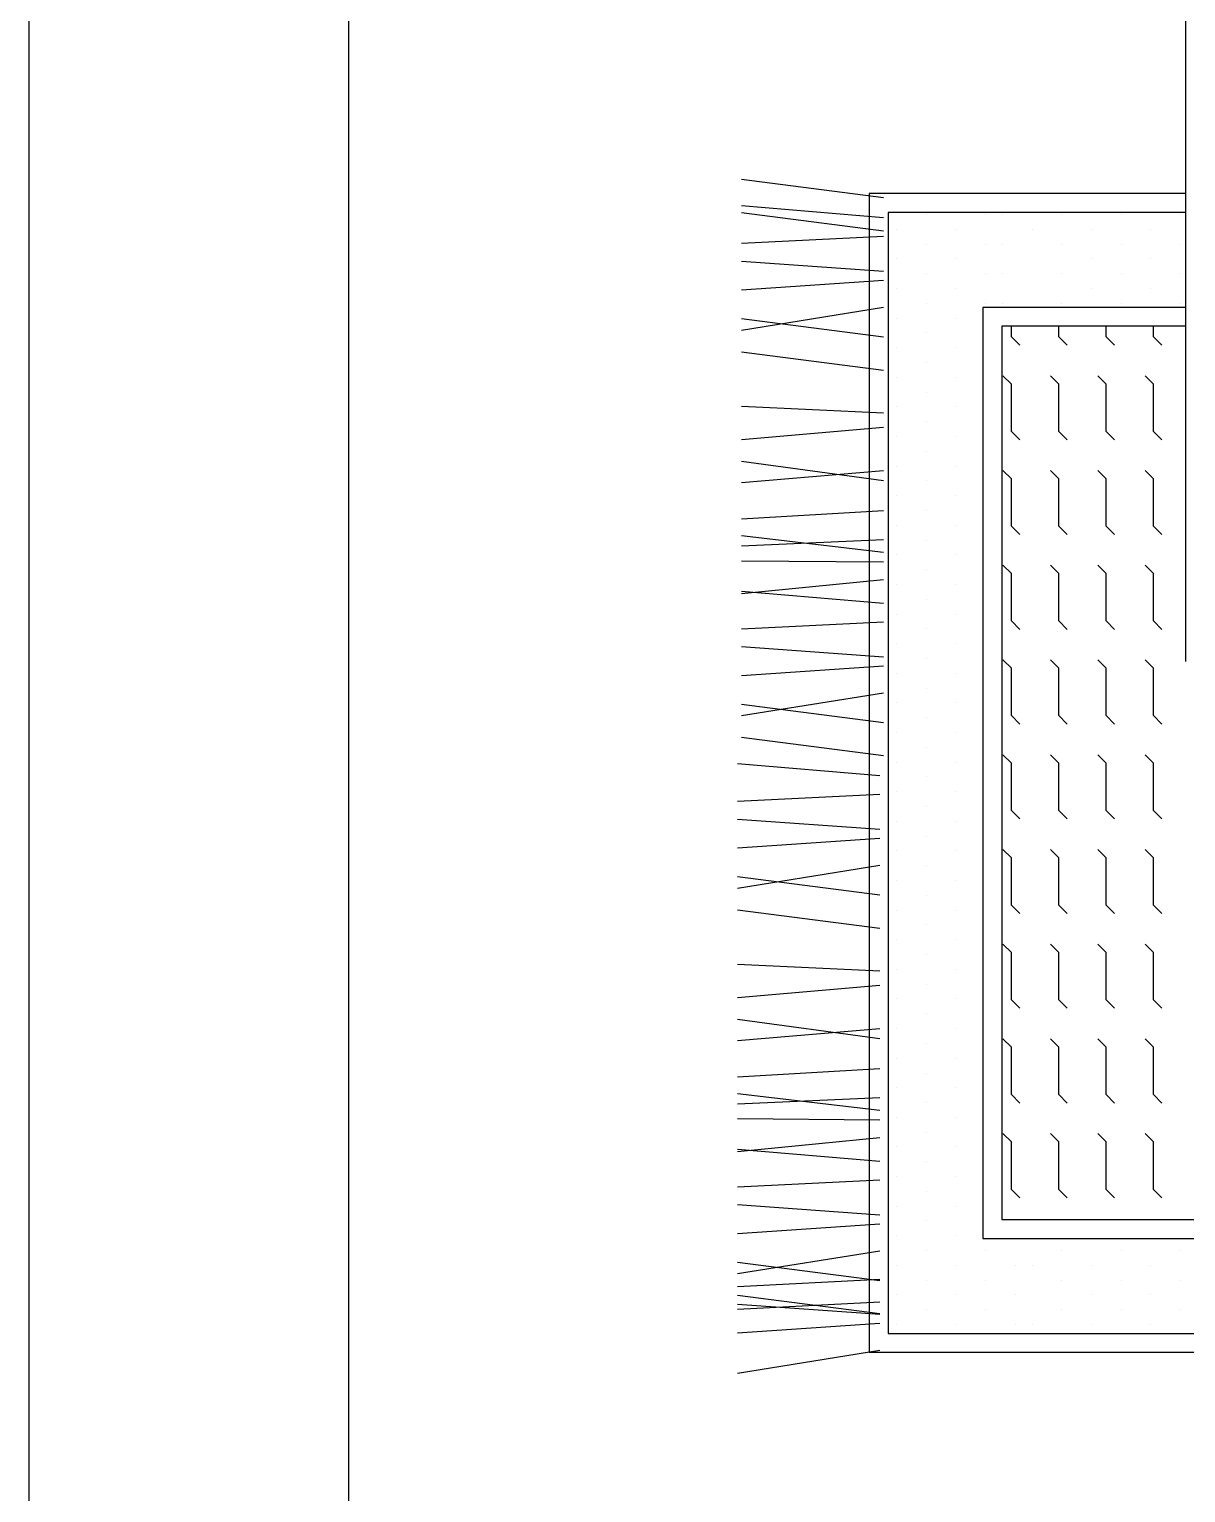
# Model space of a CAD drawing. Header units: inches. Extents: x 10.6 to 53.1, y 14.5 to 39.3.
# Drawn here: x 32.113 to 33.333, y 19.528 to 21.073 of the extents above; entities that cross this region are included whole.
import ezdxf

# ---------------------------------------------------------------- set-up
doc = ezdxf.new("R2010")
doc.units = ezdxf.units.IN
doc.header["$MEASUREMENT"] = 0
doc.layers.add('02', color=2, linetype='Continuous')
doc.layers.add('kadrbm', color=4, linetype='Continuous')

# ---------------------------------------------------------------- blocks, each defined once
blk = doc.blocks.new('kadrbm')
at = {"layer": 'kadrbm', "color": 4}
blk.add_lwpolyline([(0, 0), (0, 24.7972), (21, 24.7972), (21, 0), (0, 0)], close=True, dxfattribs=at)
blk.add_lwpolyline([(20.6631, 0.3257), (20.6631, 24.4603), (0.3369, 24.4603), (0.3369, 0.3257), (20.6631, 0.3257)], dxfattribs=at)

msp = doc.modelspace()

# ---------------------------------------------------------------- linework, layer by layer
at = {"layer": '02'}
for p, q in [((33.3334, 20.4055), (33.3334, 22.2555)), ((32.8644, 20.9147), (33.0144, 20.8953)), ((32.8644, 20.8869), (33.0144, 20.8743)), ((33.3334, 20.8995), (32.9994, 20.8995)), ((32.9994, 20.8995), (32.9994, 19.6765)), ((32.8644, 20.8797), (33.0144, 20.8603)), ((33.3334, 20.8795), (33.0194, 20.8795)), ((33.0194, 20.8795), (33.0194, 19.6965)), ((33.0596, 20.8776), (33.0596, 20.8776)), ((33.1221, 20.8776), (33.1221, 20.8776)), ((33.1401, 20.8776), (33.1401, 20.8776)), ((33.2026, 20.8776), (33.2026, 20.8776)), ((33.2651, 20.8776), (33.2651, 20.8776)), ((33.3276, 20.8776), (33.3276, 20.8776)), ((32.8644, 20.8471), (33.0144, 20.8546)), ((33.0284, 20.862), (33.0284, 20.862)), ((33.0909, 20.862), (33.0909, 20.862)), ((33.1714, 20.862), (33.1714, 20.862)), ((33.2339, 20.862), (33.2339, 20.862)), ((33.2964, 20.862), (33.2964, 20.862)), ((33.0596, 20.8463), (33.0596, 20.8463)), ((33.1221, 20.8463), (33.1221, 20.8463)), ((33.1401, 20.8463), (33.1401, 20.8463)), ((33.2026, 20.8463), (33.2026, 20.8463)), ((33.2651, 20.8463), (33.2651, 20.8463)), ((33.3276, 20.8463), (33.3276, 20.8463)), ((32.8644, 20.8284), (33.0144, 20.8176)), ((33.0284, 20.8307), (33.0284, 20.8307)), ((33.0909, 20.8307), (33.0909, 20.8307)), ((33.2339, 20.8307), (33.2339, 20.8307)), ((33.2964, 20.8307), (33.2964, 20.8307)), ((33.0596, 20.8151), (33.0596, 20.8151)), ((33.1221, 20.8151), (33.1221, 20.8151)), ((33.1401, 20.8151), (33.1401, 20.8151)), ((33.2026, 20.8151), (33.2026, 20.8151)), ((33.2651, 20.8151), (33.2651, 20.8151)), ((33.3276, 20.8151), (33.3276, 20.8151)), ((32.8644, 20.7979), (33.0144, 20.8081)), ((33.0284, 20.7995), (33.0284, 20.7995)), ((33.0909, 20.7995), (33.0909, 20.7995)), ((33.2339, 20.7995), (33.2339, 20.7995)), ((33.2964, 20.7995), (33.2964, 20.7995)), ((32.8644, 20.7555), (33.0144, 20.7796)), ((33.0596, 20.7838), (33.0596, 20.7838)), ((33.3334, 20.7795), (33.1194, 20.7795)), ((33.1194, 20.7795), (33.1194, 19.7965)), ((33.1221, 20.7838), (33.1221, 20.7838)), ((33.1401, 20.7838), (33.1401, 20.7838)), ((33.2026, 20.7838), (33.2026, 20.7838)), ((33.2651, 20.7838), (33.2651, 20.7838)), ((33.3276, 20.7838), (33.3276, 20.7838)), ((32.8644, 20.7677), (33.0144, 20.7483)), ((33.0284, 20.7682), (33.0284, 20.7682)), ((33.0909, 20.7682), (33.0909, 20.7682)), ((33.0596, 20.7526), (33.0596, 20.7526)), ((33.3334, 20.7595), (33.1394, 20.7595)), ((33.1394, 20.7595), (33.1394, 19.8165)), ((33.1494, 20.7485), (33.1494, 20.7595)), ((33.1582, 20.7396), (33.1494, 20.7485)), ((33.1994, 20.7485), (33.1994, 20.7595)), ((33.2082, 20.7396), (33.1994, 20.7485)), ((33.2494, 20.7485), (33.2494, 20.7595)), ((33.2582, 20.7396), (33.2494, 20.7485)), ((33.2994, 20.7485), (33.2994, 20.7595)), ((33.3082, 20.7396), (33.2994, 20.7485)), ((32.8644, 20.7327), (33.0144, 20.7133)), ((33.0284, 20.737), (33.0284, 20.737)), ((33.0909, 20.737), (33.0909, 20.737)), ((33.0596, 20.7213), (33.0596, 20.7213)), ((33.0284, 20.7057), (33.0284, 20.7057)), ((33.0909, 20.7057), (33.0909, 20.7057)), ((33.1494, 20.6985), (33.1405, 20.7073)), ((33.1994, 20.6985), (33.1905, 20.7073)), ((33.2494, 20.6985), (33.2405, 20.7073)), ((33.2994, 20.6985), (33.2905, 20.7073)), ((33.0596, 20.6901), (33.0596, 20.6901)), ((33.1494, 20.6485), (33.1494, 20.6985)), ((33.1994, 20.6485), (33.1994, 20.6985)), ((33.2494, 20.6485), (33.2494, 20.6985)), ((33.2994, 20.6485), (33.2994, 20.6985)), ((32.8644, 20.6752), (33.0144, 20.668)), ((33.0284, 20.6745), (33.0284, 20.6745)), ((33.0909, 20.6745), (33.0909, 20.6745)), ((33.0596, 20.6588), (33.0596, 20.6588)), ((32.8644, 20.6401), (33.0144, 20.6531)), ((33.0284, 20.6432), (33.0284, 20.6432)), ((33.0909, 20.6432), (33.0909, 20.6432)), ((33.1582, 20.6396), (33.1494, 20.6485)), ((33.2082, 20.6396), (33.1994, 20.6485)), ((33.2582, 20.6396), (33.2494, 20.6485)), ((33.3082, 20.6396), (33.2994, 20.6485)), ((33.0596, 20.6276), (33.0596, 20.6276)), ((32.8644, 20.6171), (33.0144, 20.5968)), ((33.0284, 20.612), (33.0284, 20.612)), ((33.0909, 20.612), (33.0909, 20.612)), ((32.8644, 20.5946), (33.0144, 20.6072)), ((33.0596, 20.5963), (33.0596, 20.5963)), ((33.1494, 20.5985), (33.1405, 20.6073)), ((33.1494, 20.5485), (33.1494, 20.5985)), ((33.1994, 20.5985), (33.1905, 20.6073)), ((33.1994, 20.5485), (33.1994, 20.5985)), ((33.2494, 20.5985), (33.2405, 20.6073)), ((33.2494, 20.5485), (33.2494, 20.5985)), ((33.2994, 20.5985), (33.2905, 20.6073)), ((33.2994, 20.5485), (33.2994, 20.5985)), ((33.0284, 20.5807), (33.0284, 20.5807)), ((33.0909, 20.5807), (33.0909, 20.5807)), ((32.8644, 20.5563), (33.0144, 20.5652)), ((33.0596, 20.5651), (33.0596, 20.5651)), ((33.0284, 20.5495), (33.0284, 20.5495)), ((33.0909, 20.5495), (33.0909, 20.5495)), ((33.1582, 20.5396), (33.1494, 20.5485)), ((33.2082, 20.5396), (33.1994, 20.5485)), ((33.2582, 20.5396), (33.2494, 20.5485)), ((33.3082, 20.5396), (33.2994, 20.5485)), ((32.8644, 20.5386), (33.0144, 20.5209)), ((32.8644, 20.5277), (33.0144, 20.5344)), ((33.0596, 20.5338), (33.0596, 20.5338)), ((33.0284, 20.5182), (33.0284, 20.5182)), ((33.0909, 20.5182), (33.0909, 20.5182)), ((32.8644, 20.5121), (33.0144, 20.5107)), ((33.0596, 20.5026), (33.0596, 20.5026)), ((33.1494, 20.4985), (33.1405, 20.5073)), ((33.1994, 20.4985), (33.1905, 20.5073)), ((33.2494, 20.4985), (33.2405, 20.5073)), ((33.2994, 20.4985), (33.2905, 20.5073)), ((32.8644, 20.4775), (33.0144, 20.4921)), ((33.0284, 20.487), (33.0284, 20.487)), ((33.0909, 20.487), (33.0909, 20.487)), ((33.1494, 20.4485), (33.1494, 20.4985)), ((33.1994, 20.4485), (33.1994, 20.4985)), ((33.2494, 20.4485), (33.2494, 20.4985)), ((33.2994, 20.4485), (33.2994, 20.4985)), ((32.8644, 20.4799), (33.0144, 20.4673)), ((33.0596, 20.4713), (33.0596, 20.4713)), ((33.0284, 20.4557), (33.0284, 20.4557)), ((33.0909, 20.4557), (33.0909, 20.4557)), ((32.8644, 20.4401), (33.0144, 20.4476)), ((33.0596, 20.4401), (33.0596, 20.4401)), ((33.1582, 20.4396), (33.1494, 20.4485)), ((33.2082, 20.4396), (33.1994, 20.4485)), ((33.2582, 20.4396), (33.2494, 20.4485)), ((33.3082, 20.4396), (33.2994, 20.4485)), ((33.0284, 20.4245), (33.0284, 20.4245)), ((33.0909, 20.4245), (33.0909, 20.4245)), ((32.8644, 20.4214), (33.0144, 20.4106)), ((33.0596, 20.4088), (33.0596, 20.4088)), ((33.1494, 20.3985), (33.1405, 20.4073)), ((33.1994, 20.3985), (33.1905, 20.4073)), ((33.2494, 20.3985), (33.2405, 20.4073)), ((33.2994, 20.3985), (33.2905, 20.4073)), ((32.8644, 20.3909), (33.0144, 20.4011)), ((33.0284, 20.3932), (33.0284, 20.3932)), ((33.0909, 20.3932), (33.0909, 20.3932)), ((33.1494, 20.3485), (33.1494, 20.3985)), ((33.1994, 20.3485), (33.1994, 20.3985)), ((33.2494, 20.3485), (33.2494, 20.3985)), ((33.2994, 20.3485), (33.2994, 20.3985)), ((33.0596, 20.3776), (33.0596, 20.3776)), ((32.8644, 20.3485), (33.0144, 20.3726)), ((32.8644, 20.3607), (33.0144, 20.3413)), ((33.0284, 20.362), (33.0284, 20.362)), ((33.0909, 20.362), (33.0909, 20.362)), ((33.0596, 20.3463), (33.0596, 20.3463)), ((33.1582, 20.3396), (33.1494, 20.3485)), ((33.2082, 20.3396), (33.1994, 20.3485)), ((33.2582, 20.3396), (33.2494, 20.3485)), ((33.3082, 20.3396), (33.2994, 20.3485)), ((33.0284, 20.3307), (33.0284, 20.3307)), ((33.0909, 20.3307), (33.0909, 20.3307)), ((32.8644, 20.3257), (33.0144, 20.3063)), ((33.0596, 20.3151), (33.0596, 20.3151)), ((33.0284, 20.2995), (33.0284, 20.2995)), ((33.0909, 20.2995), (33.0909, 20.2995)), ((33.1494, 20.2985), (33.1405, 20.3073)), ((33.1494, 20.2485), (33.1494, 20.2985)), ((33.1994, 20.2985), (33.1905, 20.3073)), ((33.1994, 20.2485), (33.1994, 20.2985)), ((33.2494, 20.2985), (33.2405, 20.3073)), ((33.2494, 20.2485), (33.2494, 20.2985)), ((33.2994, 20.2985), (33.2905, 20.3073)), ((33.2994, 20.2485), (33.2994, 20.2985)), ((32.8604, 20.2979), (33.0104, 20.2853)), ((33.0596, 20.2838), (33.0596, 20.2838)), ((33.0284, 20.2682), (33.0284, 20.2682)), ((33.0909, 20.2682), (33.0909, 20.2682)), ((32.8604, 20.2581), (33.0104, 20.2656)), ((33.0596, 20.2526), (33.0596, 20.2526)), ((32.8604, 20.2394), (33.0104, 20.2286)), ((33.0284, 20.237), (33.0284, 20.237)), ((33.0909, 20.237), (33.0909, 20.237)), ((33.1582, 20.2396), (33.1494, 20.2485)), ((33.2082, 20.2396), (33.1994, 20.2485)), ((33.2582, 20.2396), (33.2494, 20.2485)), ((33.3082, 20.2396), (33.2994, 20.2485)), ((33.0596, 20.2213), (33.0596, 20.2213)), ((32.8604, 20.2089), (33.0104, 20.2191)), ((33.1494, 20.1985), (33.1405, 20.2073)), ((33.1994, 20.1985), (33.1905, 20.2073)), ((33.2494, 20.1985), (33.2405, 20.2073)), ((33.2994, 20.1985), (33.2905, 20.2073)), ((32.8604, 20.1665), (33.0104, 20.1906)), ((33.0284, 20.2057), (33.0284, 20.2057)), ((33.0909, 20.2057), (33.0909, 20.2057)), ((33.1494, 20.1485), (33.1494, 20.1985)), ((33.1994, 20.1485), (33.1994, 20.1985)), ((33.2494, 20.1485), (33.2494, 20.1985)), ((33.2994, 20.1485), (33.2994, 20.1985)), ((32.8604, 20.1787), (33.0104, 20.1593)), ((33.0596, 20.1901), (33.0596, 20.1901)), ((33.0284, 20.1745), (33.0284, 20.1745)), ((33.0909, 20.1745), (33.0909, 20.1745)), ((33.0596, 20.1588), (33.0596, 20.1588)), ((33.1582, 20.1396), (33.1494, 20.1485)), ((33.2082, 20.1396), (33.1994, 20.1485)), ((33.2582, 20.1396), (33.2494, 20.1485)), ((33.3082, 20.1396), (33.2994, 20.1485)), ((32.8604, 20.1437), (33.0104, 20.1243)), ((33.0284, 20.1432), (33.0284, 20.1432)), ((33.0909, 20.1432), (33.0909, 20.1432)), ((33.0596, 20.1276), (33.0596, 20.1276)), ((33.0284, 20.112), (33.0284, 20.112)), ((33.0909, 20.112), (33.0909, 20.112)), ((33.1494, 20.0985), (33.1405, 20.1073)), ((33.1494, 20.0485), (33.1494, 20.0985)), ((33.1994, 20.0985), (33.1905, 20.1073)), ((33.1994, 20.0485), (33.1994, 20.0985)), ((33.2494, 20.0985), (33.2405, 20.1073)), ((33.2494, 20.0485), (33.2494, 20.0985)), ((33.2994, 20.0985), (33.2905, 20.1073)), ((33.2994, 20.0485), (33.2994, 20.0985)), ((32.8604, 20.0862), (33.0104, 20.079)), ((33.0596, 20.0963), (33.0596, 20.0963)), ((33.0284, 20.0807), (33.0284, 20.0807)), ((33.0909, 20.0807), (33.0909, 20.0807)), ((32.8604, 20.0511), (33.0104, 20.0641)), ((33.0596, 20.0651), (33.0596, 20.0651)), ((33.0284, 20.0495), (33.0284, 20.0495)), ((33.0909, 20.0495), (33.0909, 20.0495)), ((33.1582, 20.0396), (33.1494, 20.0485)), ((33.2082, 20.0396), (33.1994, 20.0485)), ((33.2582, 20.0396), (33.2494, 20.0485)), ((33.3082, 20.0396), (33.2994, 20.0485)), ((32.8604, 20.0281), (33.0104, 20.0078)), ((33.0596, 20.0338), (33.0596, 20.0338)), ((32.8604, 20.0056), (33.0104, 20.0182)), ((33.0284, 20.0182), (33.0284, 20.0182)), ((33.0909, 20.0182), (33.0909, 20.0182)), ((33.1494, 19.9985), (33.1405, 20.0073)), ((33.1994, 19.9985), (33.1905, 20.0073)), ((33.2494, 19.9985), (33.2405, 20.0073)), ((33.2994, 19.9985), (33.2905, 20.0073)), ((33.0596, 20.0026), (33.0596, 20.0026)), ((33.1494, 19.9485), (33.1494, 19.9985)), ((33.1994, 19.9485), (33.1994, 19.9985)), ((33.2494, 19.9485), (33.2494, 19.9985)), ((33.2994, 19.9485), (33.2994, 19.9985)), ((32.8604, 19.9673), (33.0104, 19.9762)), ((33.0284, 19.987), (33.0284, 19.987)), ((33.0909, 19.987), (33.0909, 19.987)), ((33.0596, 19.9713), (33.0596, 19.9713)), ((32.8604, 19.9496), (33.0104, 19.9319)), ((32.8604, 19.9387), (33.0104, 19.9454)), ((33.0284, 19.9557), (33.0284, 19.9557)), ((33.0909, 19.9557), (33.0909, 19.9557)), ((33.1582, 19.9396), (33.1494, 19.9485)), ((33.2082, 19.9396), (33.1994, 19.9485)), ((33.2582, 19.9396), (33.2494, 19.9485)), ((33.3082, 19.9396), (33.2994, 19.9485)), ((33.0596, 19.9401), (33.0596, 19.9401)), ((32.8604, 19.9231), (33.0104, 19.9217)), ((33.0284, 19.9245), (33.0284, 19.9245)), ((33.0909, 19.9245), (33.0909, 19.9245)), ((32.8604, 19.8885), (33.0104, 19.9031)), ((33.0596, 19.9088), (33.0596, 19.9088)), ((33.1494, 19.8985), (33.1405, 19.9073)), ((33.1494, 19.8485), (33.1494, 19.8985)), ((33.1994, 19.8985), (33.1905, 19.9073)), ((33.1994, 19.8485), (33.1994, 19.8985)), ((33.2494, 19.8985), (33.2405, 19.9073)), ((33.2494, 19.8485), (33.2494, 19.8985)), ((33.2994, 19.8985), (33.2905, 19.9073)), ((33.2994, 19.8485), (33.2994, 19.8985)), ((32.8604, 19.8909), (33.0104, 19.8783)), ((33.0284, 19.8932), (33.0284, 19.8932)), ((33.0909, 19.8932), (33.0909, 19.8932)), ((33.0596, 19.8776), (33.0596, 19.8776)), ((32.8604, 19.8511), (33.0104, 19.8586)), ((33.0284, 19.862), (33.0284, 19.862)), ((33.0909, 19.862), (33.0909, 19.862)), ((33.0596, 19.8463), (33.0596, 19.8463)), ((33.1582, 19.8396), (33.1494, 19.8485)), ((33.2082, 19.8396), (33.1994, 19.8485)), ((33.2582, 19.8396), (33.2494, 19.8485)), ((33.3082, 19.8396), (33.2994, 19.8485)), ((32.8604, 19.8324), (33.0104, 19.8216)), ((33.0284, 19.8307), (33.0284, 19.8307)), ((33.0909, 19.8307), (33.0909, 19.8307)), ((32.8604, 19.8019), (33.0104, 19.8121)), ((33.0596, 19.8151), (33.0596, 19.8151)), ((33.1394, 19.8165), (35.0344, 19.8165)), ((33.0284, 19.7995), (33.0284, 19.7995)), ((33.0909, 19.7995), (33.0909, 19.7995)), ((33.1194, 19.7965), (35.0544, 19.7965)), ((32.8604, 19.7595), (33.0104, 19.7836)), ((33.0596, 19.7838), (33.0596, 19.7838)), ((33.1221, 19.7838), (33.1221, 19.7838)), ((33.2026, 19.7838), (33.2026, 19.7838)), ((33.2651, 19.7838), (33.2651, 19.7838)), ((33.3276, 19.7838), (33.3276, 19.7838)), ((32.8604, 19.7717), (33.0104, 19.7523)), ((33.0284, 19.7682), (33.0284, 19.7682)), ((33.0909, 19.7682), (33.0909, 19.7682)), ((33.1534, 19.7682), (33.1534, 19.7682)), ((33.1714, 19.7682), (33.1714, 19.7682)), ((33.2339, 19.7682), (33.2339, 19.7682)), ((33.2964, 19.7682), (33.2964, 19.7682)), ((32.8604, 19.7461), (33.0104, 19.7536)), ((33.0596, 19.7526), (33.0596, 19.7526)), ((33.1221, 19.7526), (33.1221, 19.7526)), ((33.2026, 19.7526), (33.2026, 19.7526)), ((33.2651, 19.7526), (33.2651, 19.7526)), ((33.3276, 19.7526), (33.3276, 19.7526)), ((32.8604, 19.7367), (33.0104, 19.7173)), ((32.8604, 19.7221), (33.0104, 19.7296)), ((32.8604, 19.7274), (33.0104, 19.7166)), ((33.0284, 19.737), (33.0284, 19.737)), ((33.0909, 19.737), (33.0909, 19.737)), ((33.1534, 19.737), (33.1534, 19.737)), ((33.2339, 19.737), (33.2339, 19.737)), ((33.2964, 19.737), (33.2964, 19.737)), ((33.0596, 19.7213), (33.0596, 19.7213)), ((33.1221, 19.7213), (33.1221, 19.7213)), ((33.2026, 19.7213), (33.2026, 19.7213)), ((33.2651, 19.7213), (33.2651, 19.7213)), ((33.3276, 19.7213), (33.3276, 19.7213)), ((32.8604, 19.6969), (33.0104, 19.7071)), ((33.0194, 19.6965), (35.1544, 19.6965)), ((33.0284, 19.7057), (33.0284, 19.7057)), ((33.0909, 19.7057), (33.0909, 19.7057)), ((33.1534, 19.7057), (33.1534, 19.7057)), ((33.1714, 19.7057), (33.1714, 19.7057)), ((33.2339, 19.7057), (33.2339, 19.7057)), ((33.2964, 19.7057), (33.2964, 19.7057)), ((32.8604, 19.6545), (33.0104, 19.6786)), ((32.9994, 19.6765), (35.1744, 19.6765))]:
    msp.add_line(p, q, dxfattribs=at)

# ---------------------------------------------------------------- block references
at = {"layer": 'kadrbm'}
msp.add_blockref('kadrbm', (32.1129, 14.5063), dxfattribs=at)

doc.saveas('drawing.dxf')
